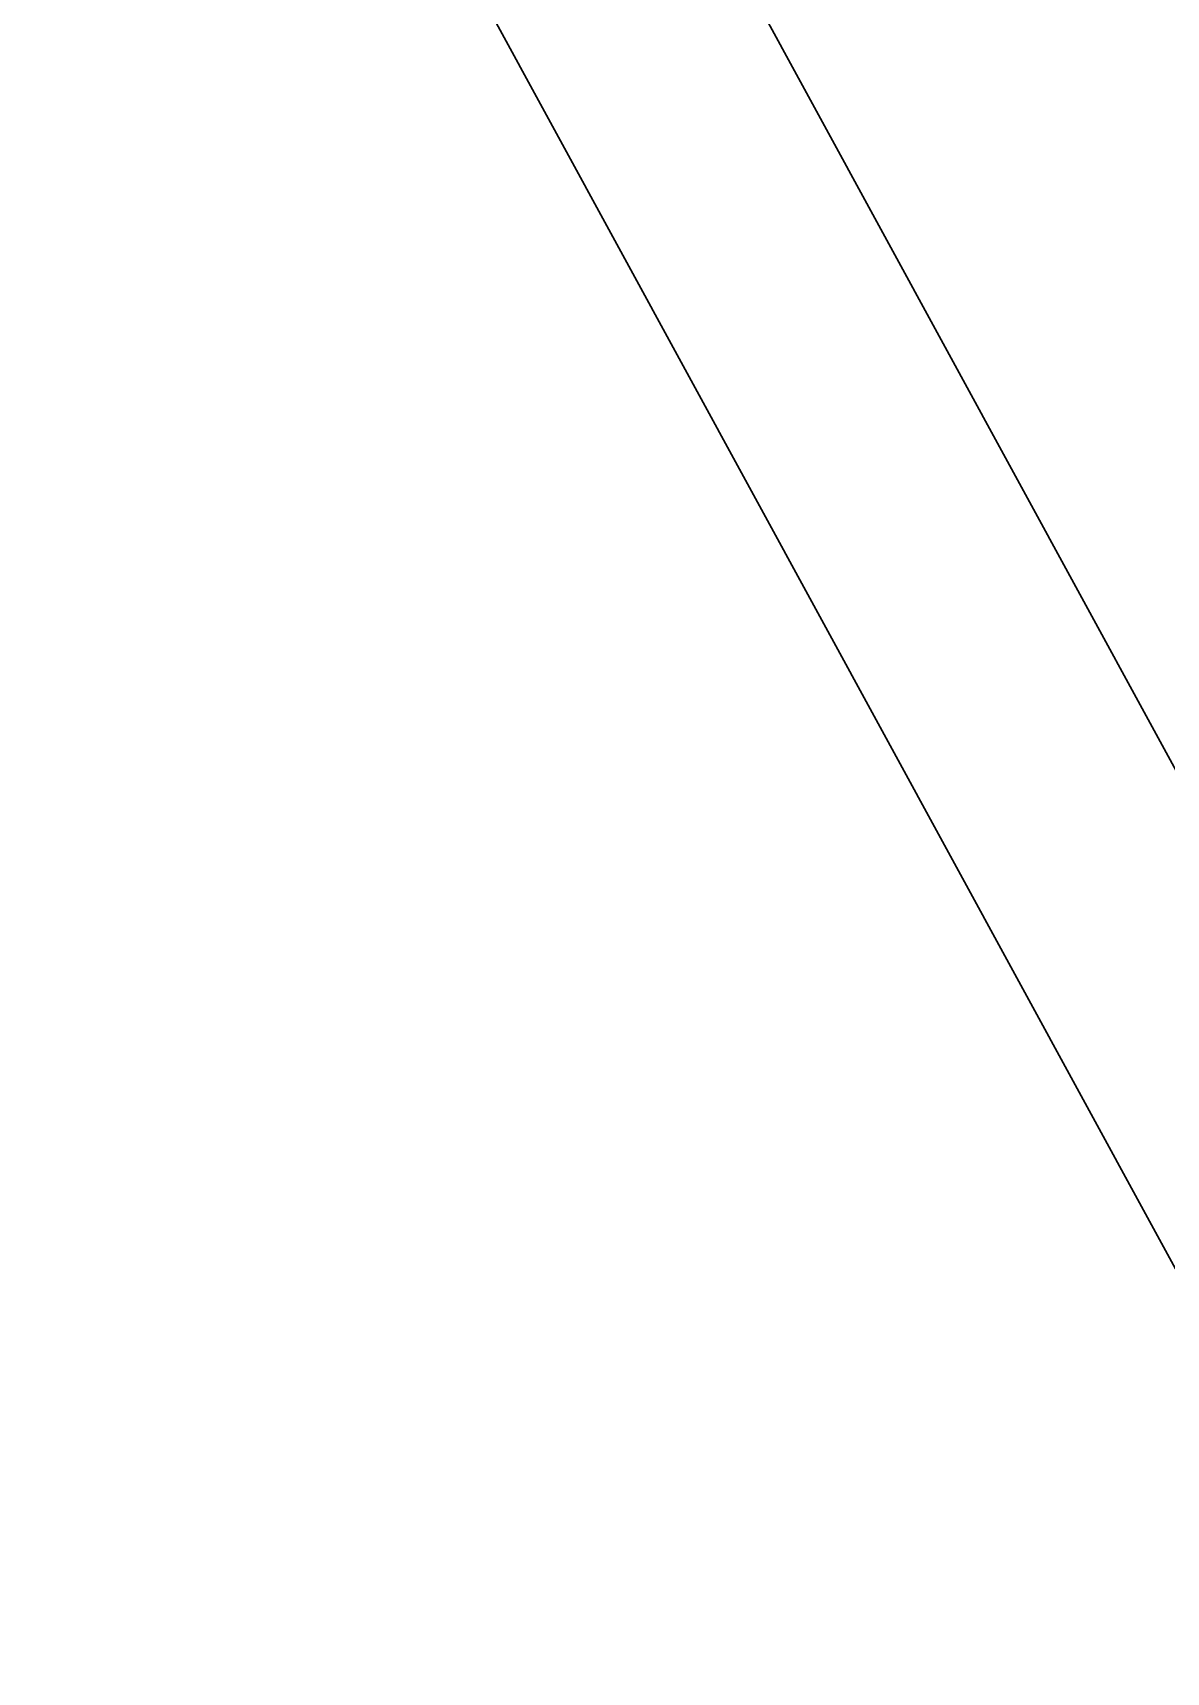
# Model space of a CAD drawing. Extents: x 622283 to 622521, y 9224861 to 9225135.
# Drawn here: x 622386.588 to 622387.299, y 9224975.805 to 9224976.833 of the extents above; entities that cross this region are included whole.
import ezdxf

# ---------------------------------------------------------------- set-up
doc = ezdxf.new("R2010")
doc.units = 0
doc.layers.add('A-PAREDE', color=5, linetype='Continuous', lineweight=30)
doc.layers.add('A_lay', color=7, linetype='Continuous', true_color=0x919191)

# ---------------------------------------------------------------- blocks, each defined once
blk = doc.blocks.new('Adminidtração')
at = {"layer": 'A_lay'}
h = blk.add_hatch(dxfattribs=at)
h.set_pattern_fill('ANSI37', color=256, scale=4.9, angle=45)
h.set_pattern_definition([(90, (-0.43, 0), (-0.6125, 6e-17), []), (180, (-0.43, 0), (-6e-17, -0.6125), [])])
h.paths.add_polyline_path([(207820.3417, 9278530.5822), (207820.3417, 9278530.5522), (207820.3417, 9278529.6522), (207822.9417, 9278529.6522), (207822.9417, 9278532.9522), (207822.8767, 9278532.9522), (207822.8467, 9278532.9522), (207821.4067, 9278532.9522), (207821.3767, 9278532.9522), (207821.2517, 9278532.9522), (207821.2517, 9278532.9522), (207821.2217, 9278532.9522), (207821.043, 9278532.9522), (207820.9747, 9278532.9522), (207820.8913, 9278532.9522), (207820.4217, 9278532.9522), (207820.3917, 9278532.9522), (207820.3417, 9278532.9522), (207820.3417, 9278532.0522), (207820.3417, 9278532.0222)])
at = {"layer": 'A-PAREDE'}
for points in [[(207820.3917, 9278529.6522), (207822.9417, 9278529.6522)], [(207820.3917, 9278529.5022), (207825.6917, 9278529.5022)]]:
    blk.add_lwpolyline(points, dxfattribs=at)
blk = doc.blocks.new('A$Ce07cc1b0')
at = {"layer": 'A-PAREDE', "xscale": -1, "rotation": 359.9999999998639}
blk.add_blockref('Adminidtração', (207925.7556, -9278490.7971), dxfattribs=at)

msp = doc.modelspace()

# ---------------------------------------------------------------- block references
at = {"rotation": 298.6104596680653}
msp.add_blockref('A$Ce07cc1b0', (622303.3134, 9225049.2129), dxfattribs=at)

doc.saveas('drawing.dxf')
